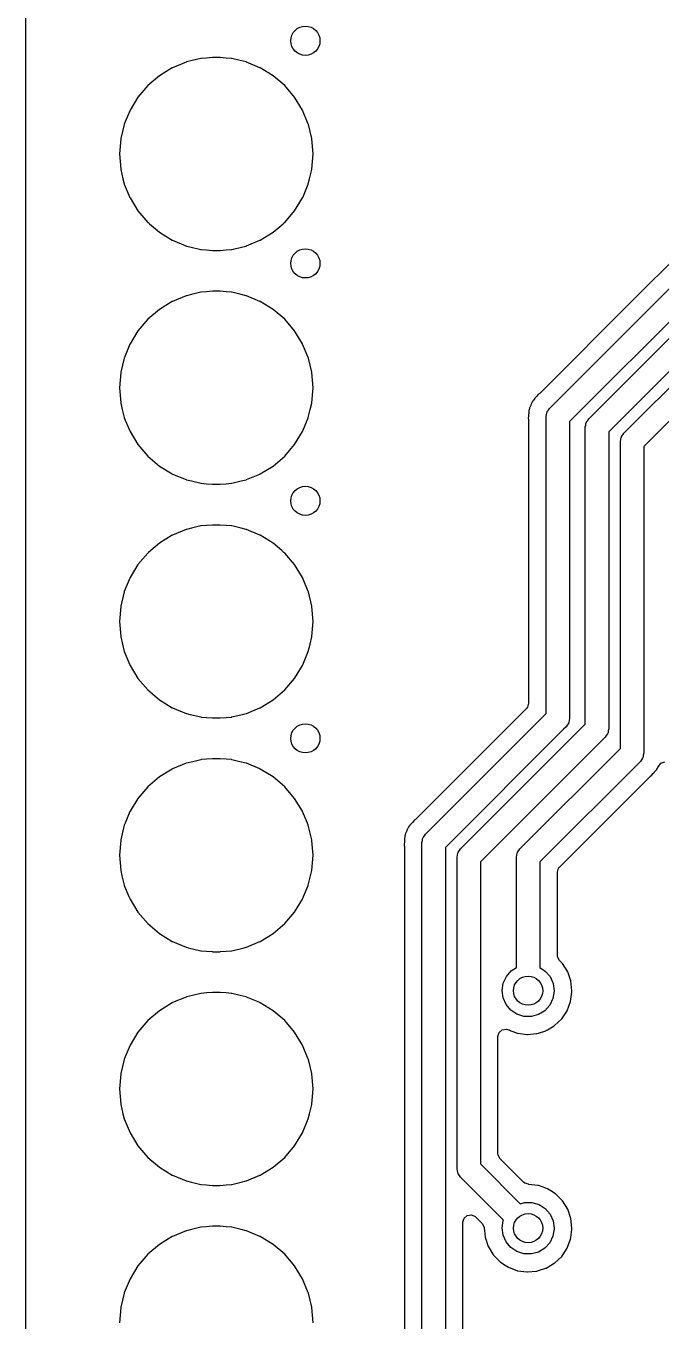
# Model space of a CAD drawing. Extents: x 0.02 to 3.18, y 0.02 to 2.78.
# Drawn here: x 0.022 to 0.45, y 1.007 to 1.88 of the extents above; entities that cross this region are included whole.
import ezdxf

# ---------------------------------------------------------------- set-up
doc = ezdxf.new("R2010")
doc.units = 0
doc.header["$MEASUREMENT"] = 0
doc.layers.add('BLACK', color=7, linetype='CONTINUOUS')

msp = doc.modelspace()

# ---------------------------------------------------------------- linework, layer by layer
at = {"layer": 'BLACK', "linetype": 'CONTINUOUS'}
for p, q in [((0.02181, 0.02677), (0.02181, 2.77323)), ((0.14735, 1.85867), (0.14335, 1.85836)), ((0.14745, 1.85868), (0.14735, 1.85867)), ((0.14735, 1.85867), (0.14735, 1.85867)), ((0.15255, 1.85868), (0.14745, 1.85868)), ((0.15265, 1.85867), (0.15255, 1.85868)), ((0.15665, 1.85836), (0.15265, 1.85867)), ((0.15265, 1.85867), (0.15265, 1.85867)), ((0.12041, 1.85178), (0.11169, 1.84643)), ((0.12059, 1.85185), (0.12041, 1.85178)), ((0.12968, 1.85562), (0.12059, 1.85185)), ((0.12059, 1.85185), (0.12059, 1.85185)), ((0.12986, 1.85569), (0.12968, 1.85562)), ((0.12968, 1.85562), (0.12968, 1.85562)), ((0.13381, 1.85664), (0.12986, 1.85569)), ((0.13961, 1.85803), (0.13381, 1.85664)), ((0.1398, 1.85808), (0.13961, 1.85803)), ((0.13961, 1.85803), (0.13961, 1.85803)), ((0.14335, 1.85836), (0.1398, 1.85808)), ((0.1602, 1.85808), (0.15665, 1.85836)), ((0.16039, 1.85803), (0.1602, 1.85808)), ((0.16619, 1.85664), (0.16039, 1.85803)), ((0.16039, 1.85803), (0.16039, 1.85803)), ((0.17014, 1.85569), (0.16619, 1.85664)), ((0.17032, 1.85562), (0.17014, 1.85569)), ((0.17941, 1.85185), (0.17032, 1.85562)), ((0.17032, 1.85562), (0.17032, 1.85562)), ((0.17959, 1.85178), (0.17941, 1.85185)), ((0.17941, 1.85185), (0.17941, 1.85185)), ((0.18831, 1.84643), (0.17959, 1.85178)), ((0.11169, 1.84643), (0.10391, 1.83979)), ((0.19609, 1.83979), (0.18831, 1.84643)), ((0.10391, 1.83979), (0.09727, 1.83201)), ((0.20273, 1.83201), (0.19609, 1.83979)), ((0.09727, 1.83201), (0.09192, 1.82329)), ((0.20808, 1.82329), (0.20273, 1.83201)), ((0.09192, 1.82329), (0.08801, 1.81384)), ((0.21199, 1.81384), (0.20808, 1.82329)), ((0.08796, 1.81365), (0.08567, 1.80409)), ((0.08801, 1.81384), (0.08796, 1.81365)), ((0.21204, 1.81365), (0.21199, 1.81384)), ((0.21433, 1.80409), (0.21204, 1.81365)), ((0.08562, 1.8039), (0.08482, 1.7937)), ((0.08567, 1.80409), (0.08562, 1.8039)), ((0.08567, 1.80409), (0.08567, 1.80409)), ((0.21438, 1.8039), (0.21433, 1.80409)), ((0.21433, 1.80409), (0.21433, 1.80409)), ((0.21518, 1.7937), (0.21438, 1.8039)), ((0.08482, 1.7937), (0.08562, 1.7835)), ((0.21438, 1.7835), (0.21518, 1.7937)), ((0.08562, 1.7835), (0.08567, 1.78331)), ((0.08567, 1.78331), (0.08567, 1.78331)), ((0.08567, 1.78331), (0.08717, 1.77704)), ((0.21283, 1.77704), (0.21433, 1.78331)), ((0.21433, 1.78331), (0.21438, 1.7835)), ((0.21433, 1.78331), (0.21433, 1.78331)), ((0.08717, 1.77704), (0.08801, 1.77356)), ((0.08801, 1.77356), (0.08808, 1.77338)), ((0.08808, 1.77338), (0.08808, 1.77338)), ((0.08808, 1.77338), (0.09181, 1.76438)), ((0.20819, 1.76438), (0.21192, 1.77338)), ((0.21192, 1.77338), (0.21199, 1.77356)), ((0.21192, 1.77338), (0.21192, 1.77338)), ((0.21199, 1.77356), (0.21283, 1.77704)), ((0.09181, 1.76438), (0.09192, 1.76411)), ((0.09192, 1.76411), (0.09727, 1.75539)), ((0.20273, 1.75539), (0.20808, 1.76411)), ((0.20808, 1.76411), (0.20819, 1.76438)), ((0.09727, 1.75539), (0.10391, 1.74761)), ((0.19609, 1.74761), (0.20273, 1.75539)), ((0.10391, 1.74761), (0.10406, 1.74748)), ((0.10406, 1.74748), (0.10495, 1.74672)), ((0.10495, 1.74672), (0.11169, 1.74097)), ((0.18831, 1.74097), (0.19505, 1.74672)), ((0.19505, 1.74672), (0.19594, 1.74748)), ((0.19594, 1.74748), (0.19609, 1.74761)), ((0.11169, 1.74097), (0.12041, 1.73562)), ((0.17959, 1.73562), (0.18831, 1.74097)), ((0.12041, 1.73562), (0.12059, 1.73555)), ((0.12059, 1.73555), (0.12059, 1.73555)), ((0.12059, 1.73555), (0.12958, 1.73183)), ((0.12958, 1.73183), (0.12986, 1.73171)), ((0.12986, 1.73171), (0.13216, 1.73116)), ((0.13216, 1.73116), (0.13961, 1.72937)), ((0.13961, 1.72937), (0.13961, 1.72937)), ((0.13961, 1.72937), (0.1398, 1.72932)), ((0.1398, 1.72932), (0.14335, 1.72904)), ((0.14335, 1.72904), (0.14735, 1.72873)), ((0.14735, 1.72873), (0.14735, 1.72873)), ((0.14735, 1.72873), (0.14745, 1.72872)), ((0.14745, 1.72872), (0.15255, 1.72872)), ((0.15255, 1.72872), (0.15265, 1.72873)), ((0.15265, 1.72873), (0.15665, 1.72904)), ((0.15265, 1.72873), (0.15265, 1.72873)), ((0.15665, 1.72904), (0.1602, 1.72932)), ((0.1602, 1.72932), (0.16039, 1.72937)), ((0.16039, 1.72937), (0.16784, 1.73116)), ((0.16039, 1.72937), (0.16039, 1.72937)), ((0.16784, 1.73116), (0.17014, 1.73171)), ((0.17014, 1.73171), (0.17042, 1.73183)), ((0.17042, 1.73183), (0.17941, 1.73555)), ((0.17941, 1.73555), (0.17959, 1.73562)), ((0.17941, 1.73555), (0.17941, 1.73555)), ((0.49557, 1.72119), (0.38787, 1.6135)), ((0.46097, 1.7256), (0.43169, 1.69631)), ((0.44106, 1.68896), (0.47876, 1.72665)), ((0.12041, 1.6943), (0.11169, 1.68895)), ((0.12059, 1.69437), (0.12041, 1.6943)), ((0.12968, 1.69814), (0.12059, 1.69437)), ((0.12059, 1.69437), (0.12059, 1.69437)), ((0.12986, 1.69821), (0.12968, 1.69814)), ((0.12968, 1.69814), (0.12968, 1.69814)), ((0.13334, 1.69905), (0.12986, 1.69821)), ((0.13961, 1.70055), (0.13334, 1.69905)), ((0.1398, 1.7006), (0.13961, 1.70055)), ((0.13961, 1.70055), (0.13961, 1.70055)), ((0.14335, 1.70088), (0.1398, 1.7006)), ((0.14735, 1.70119), (0.14335, 1.70088)), ((0.14745, 1.7012), (0.14735, 1.70119)), ((0.14735, 1.70119), (0.14735, 1.70119)), ((0.15255, 1.7012), (0.14745, 1.7012)), ((0.15265, 1.70119), (0.15255, 1.7012)), ((0.15665, 1.70088), (0.15265, 1.70119)), ((0.15265, 1.70119), (0.15265, 1.70119)), ((0.1602, 1.7006), (0.15665, 1.70088)), ((0.16039, 1.70055), (0.1602, 1.7006)), ((0.16666, 1.69905), (0.16039, 1.70055)), ((0.16039, 1.70055), (0.16039, 1.70055)), ((0.17014, 1.69821), (0.16666, 1.69905)), ((0.17032, 1.69814), (0.17014, 1.69821)), ((0.17941, 1.69437), (0.17032, 1.69814)), ((0.17032, 1.69814), (0.17032, 1.69814)), ((0.17959, 1.6943), (0.17941, 1.69437)), ((0.17941, 1.69437), (0.17941, 1.69437)), ((0.18831, 1.68895), (0.17959, 1.6943)), ((0.43169, 1.69631), (0.36802, 1.63265)), ((0.43169, 1.69631), (0.43169, 1.69631)), ((0.11169, 1.68895), (0.10391, 1.68231)), ((0.19609, 1.68231), (0.18831, 1.68895)), ((0.37443, 1.62233), (0.44106, 1.68896)), ((0.40083, 1.61534), (0.47106, 1.68558)), ((0.44106, 1.68896), (0.44106, 1.68896)), ((0.10391, 1.68231), (0.09727, 1.67453)), ((0.20273, 1.67453), (0.19609, 1.68231)), ((0.09727, 1.67453), (0.09192, 1.66581)), ((0.20808, 1.66581), (0.20273, 1.67453)), ((0.48121, 1.67345), (0.41427, 1.60652)), ((0.09185, 1.66563), (0.08809, 1.65655)), ((0.09192, 1.66581), (0.09185, 1.66563)), ((0.09185, 1.66563), (0.09185, 1.66563)), ((0.20815, 1.66563), (0.20808, 1.66581)), ((0.21191, 1.65655), (0.20815, 1.66563)), ((0.20815, 1.66563), (0.20815, 1.66563)), ((0.08796, 1.65617), (0.08567, 1.64661)), ((0.08801, 1.65636), (0.08796, 1.65617)), ((0.08809, 1.65655), (0.08801, 1.65636)), ((0.21199, 1.65636), (0.21191, 1.65655)), ((0.21204, 1.65617), (0.21199, 1.65636)), ((0.21433, 1.64661), (0.21204, 1.65617)), ((0.42443, 1.60557), (0.47444, 1.65558)), ((0.08562, 1.64642), (0.08482, 1.63622)), ((0.08567, 1.64661), (0.08562, 1.64642)), ((0.08567, 1.64661), (0.08567, 1.64661)), ((0.21438, 1.64642), (0.21433, 1.64661)), ((0.21433, 1.64661), (0.21433, 1.64661)), ((0.21518, 1.63622), (0.21438, 1.64642)), ((0.48326, 1.64213), (0.43787, 1.59674)), ((0.08482, 1.63622), (0.08562, 1.62602)), ((0.21438, 1.62602), (0.21518, 1.63622)), ((0.3671, 1.63192), (0.36686, 1.63166)), ((0.3674, 1.63211), (0.3671, 1.63192)), ((0.36767, 1.63234), (0.3674, 1.63211)), ((0.36802, 1.63265), (0.36765, 1.63235)), ((0.36765, 1.63235), (0.36767, 1.63234)), ((0.08562, 1.62602), (0.08567, 1.62583)), ((0.08567, 1.62583), (0.08567, 1.62583)), ((0.08567, 1.62583), (0.0867, 1.62151)), ((0.2133, 1.62151), (0.21433, 1.62583)), ((0.21433, 1.62583), (0.21438, 1.62602)), ((0.21433, 1.62583), (0.21433, 1.62583)), ((0.36174, 1.62424), (0.36111, 1.6229)), ((0.3619, 1.6246), (0.36174, 1.62424)), ((0.36241, 1.62599), (0.3619, 1.6246)), ((0.36254, 1.62632), (0.36241, 1.62599)), ((0.36241, 1.62599), (0.36241, 1.62599)), ((0.36275, 1.6266), (0.36254, 1.62632)), ((0.36282, 1.62673), (0.36275, 1.6266)), ((0.36313, 1.62725), (0.36282, 1.62673)), ((0.36321, 1.62737), (0.36313, 1.62725)), ((0.36336, 1.62769), (0.36321, 1.62737)), ((0.3636, 1.62795), (0.36336, 1.62769)), ((0.36457, 1.62906), (0.3636, 1.62795)), ((0.36483, 1.62937), (0.36457, 1.62906)), ((0.36496, 1.62955), (0.36483, 1.62937)), ((0.36507, 1.62969), (0.36496, 1.62955)), ((0.36496, 1.62955), (0.36496, 1.62955)), ((0.36551, 1.63013), (0.36507, 1.62969)), ((0.36572, 1.63036), (0.36551, 1.63013)), ((0.36686, 1.63166), (0.36572, 1.63036)), ((0.36686, 1.63166), (0.36686, 1.63166)), ((0.0867, 1.62151), (0.08801, 1.61608)), ((0.08801, 1.61608), (0.08808, 1.6159)), ((0.08808, 1.6159), (0.08808, 1.6159)), ((0.08808, 1.6159), (0.09173, 1.60709)), ((0.20827, 1.60709), (0.21192, 1.6159)), ((0.21192, 1.6159), (0.21199, 1.61608)), ((0.21192, 1.6159), (0.21192, 1.6159)), ((0.21199, 1.61608), (0.2133, 1.62151)), ((0.36028, 1.61733), (0.36014, 1.61541)), ((0.36014, 1.61541), (0.36021, 1.61506)), ((0.36021, 1.61506), (0.36024, 1.61471)), ((0.36024, 1.61471), (0.36024, 1.61471)), ((0.36024, 1.61471), (0.36029, 1.61415)), ((0.36029, 1.6177), (0.36028, 1.61733)), ((0.36038, 1.61881), (0.36029, 1.61829)), ((0.36029, 1.61829), (0.36029, 1.6177)), ((0.36042, 1.61921), (0.36038, 1.61881)), ((0.36056, 1.62103), (0.36042, 1.61921)), ((0.36068, 1.62137), (0.36056, 1.62103)), ((0.36071, 1.62151), (0.36068, 1.62137)), ((0.36086, 1.62209), (0.36071, 1.62151)), ((0.36091, 1.62223), (0.36086, 1.62209)), ((0.36096, 1.62258), (0.36091, 1.62223)), ((0.36111, 1.6229), (0.36096, 1.62258)), ((0.36111, 1.6229), (0.36111, 1.6229)), ((0.37213, 1.61677), (0.37242, 1.61806)), ((0.37213, 1.41664), (0.37213, 1.61677)), ((0.37242, 1.61806), (0.37257, 1.61936)), ((0.37257, 1.61936), (0.37281, 1.61975)), ((0.37281, 1.61975), (0.37291, 1.62019)), ((0.37291, 1.62019), (0.37373, 1.62121)), ((0.37373, 1.62121), (0.37443, 1.62233)), ((0.40013, 1.61423), (0.40083, 1.61534)), ((0.09173, 1.60709), (0.09192, 1.60663)), ((0.09192, 1.60663), (0.09727, 1.59791)), ((0.20273, 1.59791), (0.20808, 1.60663)), ((0.20808, 1.60663), (0.20827, 1.60709)), ((0.36029, 1.61415), (0.36029, 1.4236)), ((0.38787, 1.6135), (0.38787, 1.41337)), ((0.39852, 1.60979), (0.39882, 1.61107)), ((0.39852, 1.40966), (0.39852, 1.60979)), ((0.39882, 1.61107), (0.39897, 1.61238)), ((0.39897, 1.61238), (0.39921, 1.61276)), ((0.39921, 1.61276), (0.39931, 1.6132)), ((0.39931, 1.6132), (0.40013, 1.61423)), ((0.41427, 1.60652), (0.41427, 1.40638)), ((0.09727, 1.59791), (0.10391, 1.59013)), ((0.19609, 1.59013), (0.20273, 1.59791)), ((0.42213, 1.60001), (0.42242, 1.6013)), ((0.42213, 1.39326), (0.42213, 1.60001)), ((0.42242, 1.6013), (0.42257, 1.6026)), ((0.42257, 1.6026), (0.42281, 1.60299)), ((0.42281, 1.60299), (0.42291, 1.60343)), ((0.42291, 1.60343), (0.42373, 1.60445)), ((0.42373, 1.60445), (0.42443, 1.60557)), ((0.10391, 1.59013), (0.11169, 1.58349)), ((0.18831, 1.58349), (0.19609, 1.59013)), ((0.43787, 1.59674), (0.43787, 1.38999)), ((0.11169, 1.58349), (0.12041, 1.57814)), ((0.17959, 1.57814), (0.18831, 1.58349)), ((0.12041, 1.57814), (0.12059, 1.57807)), ((0.12059, 1.57807), (0.12059, 1.57807)), ((0.12059, 1.57807), (0.12968, 1.5743)), ((0.12968, 1.5743), (0.12986, 1.57423)), ((0.12986, 1.57423), (0.13334, 1.57339)), ((0.13334, 1.57339), (0.13961, 1.57189)), ((0.13961, 1.57189), (0.13961, 1.57189)), ((0.13961, 1.57189), (0.1398, 1.57184)), ((0.1398, 1.57184), (0.14335, 1.57156)), ((0.14335, 1.57156), (0.14735, 1.57125)), ((0.14735, 1.57125), (0.14735, 1.57125)), ((0.14735, 1.57125), (0.14745, 1.57124)), ((0.14745, 1.57124), (0.15255, 1.57124)), ((0.15255, 1.57124), (0.15265, 1.57125)), ((0.15265, 1.57125), (0.15665, 1.57156)), ((0.15265, 1.57125), (0.15265, 1.57125)), ((0.15665, 1.57156), (0.1602, 1.57184)), ((0.1602, 1.57184), (0.16039, 1.57189)), ((0.16039, 1.57189), (0.16666, 1.57339)), ((0.16039, 1.57189), (0.16039, 1.57189)), ((0.16666, 1.57339), (0.17014, 1.57423)), ((0.17014, 1.57423), (0.17032, 1.5743)), ((0.17032, 1.5743), (0.17941, 1.57807)), ((0.17941, 1.57807), (0.17959, 1.57814)), ((0.17941, 1.57807), (0.17941, 1.57807)), ((0.12041, 1.53682), (0.11169, 1.53147)), ((0.12059, 1.53689), (0.12041, 1.53682)), ((0.12968, 1.54066), (0.12059, 1.53689)), ((0.12059, 1.53689), (0.12059, 1.53689)), ((0.12986, 1.54073), (0.12968, 1.54066)), ((0.12968, 1.54066), (0.12968, 1.54066)), ((0.13334, 1.54157), (0.12986, 1.54073)), ((0.13961, 1.54307), (0.13334, 1.54157)), ((0.1398, 1.54312), (0.13961, 1.54307)), ((0.13961, 1.54307), (0.13961, 1.54307)), ((0.14335, 1.5434), (0.1398, 1.54312)), ((0.14735, 1.54371), (0.14335, 1.5434)), ((0.14745, 1.54372), (0.14735, 1.54371)), ((0.14735, 1.54371), (0.14735, 1.54371)), ((0.15255, 1.54372), (0.14745, 1.54372)), ((0.15265, 1.54371), (0.15255, 1.54372)), ((0.15665, 1.5434), (0.15265, 1.54371)), ((0.15265, 1.54371), (0.15265, 1.54371)), ((0.1602, 1.54312), (0.15665, 1.5434)), ((0.16039, 1.54307), (0.1602, 1.54312)), ((0.16666, 1.54157), (0.16039, 1.54307)), ((0.16039, 1.54307), (0.16039, 1.54307)), ((0.17014, 1.54073), (0.16666, 1.54157)), ((0.17032, 1.54066), (0.17014, 1.54073)), ((0.17941, 1.53689), (0.17032, 1.54066)), ((0.17032, 1.54066), (0.17032, 1.54066)), ((0.17959, 1.53682), (0.17941, 1.53689)), ((0.17941, 1.53689), (0.17941, 1.53689)), ((0.18831, 1.53147), (0.17959, 1.53682)), ((0.11169, 1.53147), (0.10587, 1.52651)), ((0.19413, 1.52651), (0.18831, 1.53147)), ((0.10391, 1.52483), (0.09727, 1.51705)), ((0.10443, 1.52528), (0.10391, 1.52483)), ((0.10587, 1.52651), (0.10443, 1.52528)), ((0.19557, 1.52528), (0.19413, 1.52651)), ((0.19609, 1.52483), (0.19557, 1.52528)), ((0.20273, 1.51705), (0.19609, 1.52483)), ((0.09727, 1.51705), (0.09192, 1.50833)), ((0.20808, 1.50833), (0.20273, 1.51705)), ((0.09192, 1.50833), (0.08801, 1.49888)), ((0.21199, 1.49888), (0.20808, 1.50833)), ((0.08796, 1.49869), (0.08567, 1.48913)), ((0.08801, 1.49888), (0.08796, 1.49869)), ((0.21204, 1.49869), (0.21199, 1.49888)), ((0.21433, 1.48913), (0.21204, 1.49869)), ((0.08562, 1.48894), (0.08482, 1.47874)), ((0.08567, 1.48913), (0.08562, 1.48894)), ((0.08567, 1.48913), (0.08567, 1.48913)), ((0.21438, 1.48894), (0.21433, 1.48913)), ((0.21433, 1.48913), (0.21433, 1.48913)), ((0.21518, 1.47874), (0.21438, 1.48894)), ((0.08482, 1.47874), (0.08562, 1.46854)), ((0.21438, 1.46854), (0.21518, 1.47874)), ((0.08562, 1.46854), (0.08567, 1.46835)), ((0.08567, 1.46835), (0.08567, 1.46835)), ((0.08567, 1.46835), (0.08686, 1.46337)), ((0.21314, 1.46337), (0.21433, 1.46835)), ((0.21433, 1.46835), (0.21438, 1.46854)), ((0.21433, 1.46835), (0.21433, 1.46835)), ((0.08686, 1.46337), (0.08801, 1.4586)), ((0.08801, 1.4586), (0.08808, 1.45842)), ((0.08808, 1.45842), (0.08808, 1.45842)), ((0.08808, 1.45842), (0.0918, 1.44944)), ((0.2082, 1.44944), (0.21192, 1.45842)), ((0.21192, 1.45842), (0.21199, 1.4586)), ((0.21192, 1.45842), (0.21192, 1.45842)), ((0.21199, 1.4586), (0.21314, 1.46337)), ((0.0918, 1.44944), (0.09192, 1.44915)), ((0.09192, 1.44915), (0.09727, 1.44043)), ((0.20273, 1.44043), (0.20808, 1.44915)), ((0.20808, 1.44915), (0.2082, 1.44944)), ((0.09727, 1.44043), (0.10391, 1.43265)), ((0.19609, 1.43265), (0.20273, 1.44043)), ((0.10391, 1.43265), (0.11169, 1.42601)), ((0.18831, 1.42601), (0.19609, 1.43265)), ((0.11169, 1.42601), (0.12041, 1.42066)), ((0.17959, 1.42066), (0.18831, 1.42601)), ((0.36029, 1.4236), (0.35951, 1.42091)), ((0.12041, 1.42066), (0.12059, 1.42059)), ((0.12059, 1.42059), (0.12059, 1.42059)), ((0.12059, 1.42059), (0.12968, 1.41682)), ((0.12968, 1.41682), (0.12986, 1.41675)), ((0.12986, 1.41675), (0.1325, 1.41612)), ((0.1325, 1.41612), (0.13961, 1.41441)), ((0.13961, 1.41441), (0.13961, 1.41441)), ((0.13961, 1.41441), (0.1398, 1.41436)), ((0.1398, 1.41436), (0.14335, 1.41408)), ((0.14335, 1.41408), (0.14735, 1.41377)), ((0.14735, 1.41377), (0.14735, 1.41377)), ((0.14735, 1.41377), (0.14745, 1.41376)), ((0.14745, 1.41376), (0.15255, 1.41376)), ((0.15255, 1.41376), (0.15265, 1.41377)), ((0.15265, 1.41377), (0.15665, 1.41408)), ((0.15265, 1.41377), (0.15265, 1.41377)), ((0.15665, 1.41408), (0.1602, 1.41436)), ((0.1602, 1.41436), (0.16039, 1.41441)), ((0.16039, 1.41441), (0.1675, 1.41612)), ((0.16039, 1.41441), (0.16039, 1.41441)), ((0.1675, 1.41612), (0.17014, 1.41675)), ((0.17014, 1.41675), (0.17032, 1.41682)), ((0.17032, 1.41682), (0.17941, 1.42059)), ((0.17941, 1.42059), (0.17959, 1.42066)), ((0.17941, 1.42059), (0.17941, 1.42059)), ((0.35884, 1.42009), (0.28442, 1.34566)), ((0.29083, 1.33534), (0.37213, 1.41664)), ((0.35951, 1.42091), (0.35884, 1.42009)), ((0.38388, 1.40612), (0.30427, 1.32652)), ((0.31443, 1.32557), (0.39852, 1.40966)), ((0.38557, 1.40781), (0.38388, 1.40612)), ((0.38627, 1.40893), (0.38557, 1.40781)), ((0.38709, 1.40995), (0.38627, 1.40893)), ((0.38719, 1.41039), (0.38709, 1.40995)), ((0.38743, 1.41078), (0.38719, 1.41039)), ((0.38758, 1.41208), (0.38743, 1.41078)), ((0.38787, 1.41337), (0.38758, 1.41208)), ((0.41398, 1.4051), (0.41383, 1.40379)), ((0.41427, 1.40638), (0.41398, 1.4051)), ((0.41197, 1.40083), (0.32787, 1.31674)), ((0.41266, 1.40194), (0.41197, 1.40083)), ((0.41349, 1.40297), (0.41266, 1.40194)), ((0.41359, 1.40341), (0.41349, 1.40297)), ((0.41383, 1.40379), (0.41359, 1.40341)), ((0.35443, 1.32557), (0.42213, 1.39326)), ((0.43758, 1.3887), (0.43743, 1.3874)), ((0.43787, 1.38999), (0.43758, 1.3887)), ((0.12041, 1.37934), (0.11169, 1.37399)), ((0.12059, 1.37941), (0.12041, 1.37934)), ((0.12968, 1.38318), (0.12059, 1.37941)), ((0.12059, 1.37941), (0.12059, 1.37941)), ((0.12986, 1.38325), (0.12968, 1.38318)), ((0.12968, 1.38318), (0.12968, 1.38318)), ((0.13413, 1.38428), (0.12986, 1.38325)), ((0.13961, 1.38559), (0.13413, 1.38428)), ((0.1398, 1.38564), (0.13961, 1.38559)), ((0.13961, 1.38559), (0.13961, 1.38559)), ((0.14335, 1.38592), (0.1398, 1.38564)), ((0.14735, 1.38623), (0.14335, 1.38592)), ((0.14745, 1.38624), (0.14735, 1.38623)), ((0.14735, 1.38623), (0.14735, 1.38623)), ((0.15255, 1.38624), (0.14745, 1.38624)), ((0.15265, 1.38623), (0.15255, 1.38624)), ((0.15665, 1.38592), (0.15265, 1.38623)), ((0.15265, 1.38623), (0.15265, 1.38623)), ((0.1602, 1.38564), (0.15665, 1.38592)), ((0.16039, 1.38559), (0.1602, 1.38564)), ((0.16587, 1.38428), (0.16039, 1.38559)), ((0.16039, 1.38559), (0.16039, 1.38559)), ((0.17014, 1.38325), (0.16587, 1.38428)), ((0.17032, 1.38318), (0.17014, 1.38325)), ((0.17941, 1.37941), (0.17032, 1.38318)), ((0.17032, 1.38318), (0.17032, 1.38318)), ((0.17959, 1.37934), (0.17941, 1.37941)), ((0.17941, 1.37941), (0.17941, 1.37941)), ((0.18831, 1.37399), (0.17959, 1.37934)), ((0.43557, 1.38443), (0.36787, 1.31674)), ((0.43627, 1.38555), (0.43557, 1.38443)), ((0.43709, 1.38657), (0.43627, 1.38555)), ((0.43719, 1.38701), (0.43709, 1.38657)), ((0.43743, 1.3874), (0.43719, 1.38701)), ((0.44543, 1.3777), (0.4464, 1.37881)), ((0.4464, 1.37881), (0.44664, 1.37907)), ((0.4464, 1.37881), (0.4464, 1.37881)), ((0.44664, 1.37907), (0.44679, 1.37939)), ((0.44679, 1.37939), (0.44687, 1.37951)), ((0.44687, 1.37951), (0.44718, 1.38003)), ((0.44718, 1.38003), (0.44725, 1.38016)), ((0.44725, 1.38016), (0.44746, 1.38044)), ((0.44746, 1.38044), (0.4477, 1.38107)), ((0.4477, 1.38107), (0.44938, 1.3833)), ((0.44938, 1.3833), (0.452, 1.38428)), ((0.11169, 1.37399), (0.10391, 1.36735)), ((0.19609, 1.36735), (0.18831, 1.37399)), ((0.38116, 1.31329), (0.44198, 1.37411)), ((0.44198, 1.37411), (0.44235, 1.37441)), ((0.44233, 1.37442), (0.4426, 1.37465)), ((0.44235, 1.37441), (0.44233, 1.37442)), ((0.4426, 1.37465), (0.4429, 1.37484)), ((0.4429, 1.37484), (0.44428, 1.3764)), ((0.44428, 1.3764), (0.44449, 1.37663)), ((0.44449, 1.37663), (0.44493, 1.37707)), ((0.44493, 1.37707), (0.44504, 1.37721)), ((0.44504, 1.37721), (0.44517, 1.37739)), ((0.44517, 1.37739), (0.44543, 1.3777)), ((0.10391, 1.36735), (0.09727, 1.35957)), ((0.20273, 1.35957), (0.19609, 1.36735)), ((0.09727, 1.35957), (0.09192, 1.35085)), ((0.20808, 1.35085), (0.20273, 1.35957)), ((0.09185, 1.35067), (0.0886, 1.34282)), ((0.09192, 1.35085), (0.09185, 1.35067)), ((0.09185, 1.35067), (0.09185, 1.35067)), ((0.20815, 1.35067), (0.20808, 1.35085)), ((0.2114, 1.34282), (0.20815, 1.35067)), ((0.20815, 1.35067), (0.20815, 1.35067)), ((0.28326, 1.34467), (0.28212, 1.34338)), ((0.28349, 1.34494), (0.28326, 1.34467)), ((0.28326, 1.34467), (0.28326, 1.34467)), ((0.28379, 1.34513), (0.28349, 1.34494)), ((0.28406, 1.34535), (0.28379, 1.34513)), ((0.28442, 1.34566), (0.28405, 1.34537)), ((0.28405, 1.34537), (0.28406, 1.34535)), ((0.08761, 1.33975), (0.08567, 1.33165)), ((0.08801, 1.3414), (0.08761, 1.33975)), ((0.0886, 1.34282), (0.08801, 1.3414)), ((0.21199, 1.3414), (0.2114, 1.34282)), ((0.21239, 1.33975), (0.21199, 1.3414)), ((0.21433, 1.33165), (0.21239, 1.33975)), ((0.27726, 1.33511), (0.27711, 1.33453)), ((0.27731, 1.33525), (0.27726, 1.33511)), ((0.27736, 1.3356), (0.27731, 1.33525)), ((0.27751, 1.33592), (0.27736, 1.3356)), ((0.27814, 1.33725), (0.27751, 1.33592)), ((0.27751, 1.33592), (0.27751, 1.33592)), ((0.27829, 1.33762), (0.27814, 1.33725)), ((0.27881, 1.33901), (0.27829, 1.33762)), ((0.27893, 1.33934), (0.27881, 1.33901)), ((0.27881, 1.33901), (0.27881, 1.33901)), ((0.27915, 1.33962), (0.27893, 1.33934)), ((0.27922, 1.33975), (0.27915, 1.33962)), ((0.27953, 1.34026), (0.27922, 1.33975)), ((0.27961, 1.34039), (0.27953, 1.34026)), ((0.27976, 1.34071), (0.27961, 1.34039)), ((0.28037, 1.3414), (0.27976, 1.34071)), ((0.28097, 1.34208), (0.28037, 1.3414)), ((0.28122, 1.34239), (0.28097, 1.34208)), ((0.28136, 1.34257), (0.28122, 1.34239)), ((0.28146, 1.34271), (0.28136, 1.34257)), ((0.28136, 1.34257), (0.28136, 1.34257)), ((0.28191, 1.34315), (0.28146, 1.34271)), ((0.28212, 1.34338), (0.28191, 1.34315)), ((0.29013, 1.33423), (0.29083, 1.33534)), ((0.08562, 1.33146), (0.08482, 1.32126)), ((0.08567, 1.33165), (0.08562, 1.33146)), ((0.08567, 1.33165), (0.08567, 1.33165)), ((0.21438, 1.33146), (0.21433, 1.33165)), ((0.21433, 1.33165), (0.21433, 1.33165)), ((0.21462, 1.32842), (0.21438, 1.33146)), ((0.21518, 1.32126), (0.21462, 1.32842)), ((0.27668, 1.33035), (0.27654, 1.32842)), ((0.27654, 1.32842), (0.27661, 1.32808)), ((0.27661, 1.32808), (0.27663, 1.32772)), ((0.27663, 1.32772), (0.27663, 1.32772)), ((0.27663, 1.32772), (0.27669, 1.32717)), ((0.27669, 1.33071), (0.27668, 1.33035)), ((0.27677, 1.33183), (0.27669, 1.33131)), ((0.27669, 1.33131), (0.27669, 1.33071)), ((0.27669, 1.32717), (0.27669, 0.98637)), ((0.27682, 1.33222), (0.27677, 1.33183)), ((0.27695, 1.33405), (0.27682, 1.33222)), ((0.27708, 1.33438), (0.27695, 1.33405)), ((0.27711, 1.33453), (0.27708, 1.33438)), ((0.28852, 1.32979), (0.28882, 1.33107)), ((0.28852, 0.9836), (0.28852, 1.32979)), ((0.28882, 1.33107), (0.28897, 1.33238)), ((0.28897, 1.33238), (0.28921, 1.33276)), ((0.28921, 1.33276), (0.28931, 1.3332)), ((0.28931, 1.3332), (0.29013, 1.33423)), ((0.30427, 1.32652), (0.30427, 0.98686)), ((0.08482, 1.32126), (0.08562, 1.31106)), ((0.21438, 1.31106), (0.21518, 1.32126)), ((0.31213, 1.32001), (0.31242, 1.3213)), ((0.31213, 1.11), (0.31213, 1.32001)), ((0.31242, 1.3213), (0.31257, 1.3226)), ((0.31257, 1.3226), (0.31281, 1.32299)), ((0.31281, 1.32299), (0.31291, 1.32343)), ((0.31291, 1.32343), (0.31373, 1.32445)), ((0.31373, 1.32445), (0.31443, 1.32557)), ((0.35213, 1.32001), (0.35242, 1.3213)), ((0.35213, 1.24554), (0.35213, 1.32001)), ((0.35242, 1.3213), (0.35257, 1.3226)), ((0.35257, 1.3226), (0.35281, 1.32299)), ((0.35281, 1.32299), (0.35291, 1.32343)), ((0.35291, 1.32343), (0.35373, 1.32445)), ((0.35373, 1.32445), (0.35443, 1.32557)), ((0.08562, 1.31106), (0.08567, 1.31087)), ((0.08567, 1.31087), (0.08567, 1.31087)), ((0.08567, 1.31087), (0.0865, 1.30738)), ((0.21349, 1.30738), (0.21433, 1.31087)), ((0.21433, 1.31087), (0.21438, 1.31106)), ((0.21433, 1.31087), (0.21433, 1.31087)), ((0.32787, 1.31674), (0.32787, 1.11326)), ((0.36787, 1.31674), (0.36787, 1.24556)), ((0.37971, 1.30978), (0.38049, 1.31247)), ((0.37971, 1.25386), (0.37971, 1.30978)), ((0.38049, 1.31247), (0.38116, 1.31329)), ((0.0865, 1.30738), (0.08801, 1.30112)), ((0.08801, 1.30112), (0.08808, 1.30094)), ((0.08808, 1.30094), (0.08808, 1.30094)), ((0.08808, 1.30094), (0.09115, 1.29354)), ((0.20885, 1.29354), (0.21192, 1.30094)), ((0.21192, 1.30094), (0.21199, 1.30112)), ((0.21192, 1.30094), (0.21192, 1.30094)), ((0.21199, 1.30112), (0.21349, 1.30738)), ((0.09115, 1.29354), (0.09192, 1.29167)), ((0.09192, 1.29167), (0.09727, 1.28295)), ((0.20273, 1.28295), (0.20808, 1.29167)), ((0.20808, 1.29167), (0.20885, 1.29354)), ((0.09727, 1.28295), (0.10391, 1.27517)), ((0.19609, 1.27517), (0.20273, 1.28295)), ((0.10391, 1.27517), (0.11169, 1.26853)), ((0.18831, 1.26853), (0.19609, 1.27517)), ((0.11169, 1.26853), (0.12041, 1.26318)), ((0.17959, 1.26318), (0.18831, 1.26853)), ((0.12041, 1.26318), (0.12059, 1.26311)), ((0.12059, 1.26311), (0.12059, 1.26311)), ((0.12059, 1.26311), (0.12968, 1.25934)), ((0.12968, 1.25934), (0.12986, 1.25927)), ((0.12986, 1.25927), (0.13115, 1.25896)), ((0.13115, 1.25896), (0.13961, 1.25693)), ((0.13961, 1.25693), (0.13961, 1.25693)), ((0.13961, 1.25693), (0.1398, 1.25688)), ((0.1398, 1.25688), (0.14335, 1.2566)), ((0.14335, 1.2566), (0.14735, 1.25629)), ((0.15265, 1.25629), (0.15665, 1.2566)), ((0.15665, 1.2566), (0.1602, 1.25688)), ((0.1602, 1.25688), (0.16039, 1.25693)), ((0.16039, 1.25693), (0.16885, 1.25896)), ((0.16039, 1.25693), (0.16039, 1.25693)), ((0.16885, 1.25896), (0.17014, 1.25927)), ((0.17014, 1.25927), (0.17032, 1.25934)), ((0.17032, 1.25934), (0.17941, 1.26311)), ((0.17941, 1.26311), (0.17959, 1.26318)), ((0.17941, 1.26311), (0.17941, 1.26311)), ((0.14735, 1.25629), (0.14735, 1.25629)), ((0.14735, 1.25629), (0.14745, 1.25628)), ((0.14745, 1.25628), (0.15255, 1.25628)), ((0.15255, 1.25628), (0.15265, 1.25629)), ((0.15265, 1.25629), (0.15265, 1.25629)), ((0.37981, 1.25282), (0.37971, 1.25386)), ((0.38115, 1.25036), (0.37981, 1.25282)), ((0.38315, 1.24835), (0.38115, 1.25036)), ((0.38664, 1.24276), (0.38315, 1.24835)), ((0.34325, 1.23512), (0.34536, 1.23962)), ((0.34536, 1.23962), (0.34864, 1.24334)), ((0.34864, 1.24334), (0.35213, 1.24554)), ((0.36787, 1.24556), (0.37152, 1.2432)), ((0.37152, 1.2432), (0.37476, 1.23944)), ((0.37476, 1.23944), (0.37682, 1.23492)), ((0.3888, 1.23654), (0.38664, 1.24276)), ((0.34248, 1.23021), (0.34325, 1.23512)), ((0.37682, 1.23492), (0.37752, 1.23)), ((0.38954, 1.23), (0.3888, 1.23654)), ((0.12041, 1.22186), (0.11169, 1.21651)), ((0.12059, 1.22193), (0.12041, 1.22186)), ((0.12968, 1.2257), (0.12059, 1.22193)), ((0.12059, 1.22193), (0.12059, 1.22193)), ((0.12986, 1.22577), (0.12968, 1.2257)), ((0.12968, 1.2257), (0.12968, 1.2257)), ((0.13397, 1.22676), (0.12986, 1.22577)), ((0.13961, 1.22811), (0.13397, 1.22676)), ((0.1398, 1.22816), (0.13961, 1.22811)), ((0.13961, 1.22811), (0.13961, 1.22811)), ((0.14335, 1.22844), (0.1398, 1.22816)), ((0.14735, 1.22875), (0.14335, 1.22844)), ((0.14745, 1.22876), (0.14735, 1.22875)), ((0.14735, 1.22875), (0.14735, 1.22875)), ((0.15255, 1.22876), (0.14745, 1.22876)), ((0.15265, 1.22875), (0.15255, 1.22876)), ((0.15665, 1.22844), (0.15265, 1.22875)), ((0.15265, 1.22875), (0.15265, 1.22875)), ((0.1602, 1.22816), (0.15665, 1.22844)), ((0.16039, 1.22811), (0.1602, 1.22816)), ((0.16603, 1.22676), (0.16039, 1.22811)), ((0.16039, 1.22811), (0.16039, 1.22811)), ((0.17014, 1.22577), (0.16603, 1.22676)), ((0.17032, 1.2257), (0.17014, 1.22577)), ((0.17941, 1.22193), (0.17032, 1.2257)), ((0.17032, 1.2257), (0.17032, 1.2257)), ((0.17959, 1.22186), (0.17941, 1.22193)), ((0.17941, 1.22193), (0.17941, 1.22193)), ((0.18831, 1.21651), (0.17959, 1.22186)), ((0.34313, 1.22529), (0.34248, 1.23021)), ((0.34513, 1.22074), (0.34313, 1.22529)), ((0.37669, 1.22467), (0.37452, 1.2202)), ((0.37751, 1.22957), (0.37669, 1.22467)), ((0.37752, 1.23), (0.37751, 1.22957)), ((0.38627, 1.2165), (0.38861, 1.22265)), ((0.38861, 1.22265), (0.38905, 1.22582)), ((0.38905, 1.22582), (0.3895, 1.22902)), ((0.3895, 1.22902), (0.38953, 1.22918)), ((0.3895, 1.22902), (0.3895, 1.22902)), ((0.38953, 1.22918), (0.38954, 1.23)), ((0.11169, 1.21651), (0.10391, 1.20987)), ((0.19609, 1.20987), (0.18831, 1.21651)), ((0.34832, 1.21694), (0.34513, 1.22074)), ((0.35246, 1.21419), (0.34832, 1.21694)), ((0.3572, 1.21271), (0.35246, 1.21419)), ((0.36696, 1.21392), (0.36217, 1.21261)), ((0.37119, 1.21652), (0.36696, 1.21392)), ((0.37452, 1.2202), (0.37119, 1.21652)), ((0.38263, 1.21101), (0.38627, 1.2165)), ((0.10391, 1.20987), (0.09727, 1.20209)), ((0.20273, 1.20209), (0.19609, 1.20987)), ((0.36217, 1.21261), (0.3572, 1.21271)), ((0.37302, 1.20359), (0.37762, 1.20633)), ((0.37762, 1.20633), (0.37786, 1.20647)), ((0.37762, 1.20633), (0.37762, 1.20633)), ((0.37786, 1.20647), (0.38263, 1.21101)), ((0.09727, 1.20209), (0.09192, 1.19337)), ((0.20808, 1.19337), (0.20273, 1.20209)), ((0.3397, 1.19913), (0.34049, 1.20181)), ((0.3397, 1.12022), (0.3397, 1.19913)), ((0.34049, 1.20181), (0.3426, 1.20365)), ((0.3426, 1.20365), (0.34537, 1.20404)), ((0.34537, 1.20404), (0.34668, 1.20363)), ((0.34668, 1.20363), (0.34668, 1.20364)), ((0.34668, 1.20364), (0.34694, 1.20354)), ((0.34694, 1.20354), (0.34694, 1.20354)), ((0.34694, 1.20354), (0.34835, 1.20302)), ((0.34835, 1.20302), (0.35285, 1.20134)), ((0.35285, 1.20134), (0.35313, 1.2013)), ((0.35313, 1.2013), (0.35313, 1.2013)), ((0.35313, 1.2013), (0.35911, 1.20051)), ((0.35911, 1.20051), (0.35911, 1.20051)), ((0.35911, 1.20051), (0.35938, 1.20047)), ((0.35938, 1.20047), (0.35966, 1.2005)), ((0.35966, 1.2005), (0.36566, 1.20104)), ((0.35966, 1.2005), (0.35966, 1.2005)), ((0.36566, 1.20104), (0.36594, 1.20107)), ((0.36594, 1.20107), (0.36708, 1.20144)), ((0.36708, 1.20144), (0.37194, 1.20302)), ((0.37194, 1.20302), (0.3722, 1.2031)), ((0.37194, 1.20302), (0.37194, 1.20302)), ((0.3722, 1.2031), (0.37302, 1.20359)), ((0.09192, 1.19337), (0.08801, 1.18392)), ((0.21199, 1.18392), (0.20808, 1.19337)), ((0.08796, 1.18373), (0.08567, 1.17417)), ((0.08801, 1.18392), (0.08796, 1.18373)), ((0.21204, 1.18373), (0.21199, 1.18392)), ((0.21433, 1.17417), (0.21204, 1.18373)), ((0.08562, 1.17398), (0.08482, 1.16378)), ((0.08567, 1.17417), (0.08562, 1.17398)), ((0.08567, 1.17417), (0.08567, 1.17417)), ((0.21438, 1.17398), (0.21433, 1.17417)), ((0.21433, 1.17417), (0.21433, 1.17417)), ((0.21518, 1.16378), (0.21438, 1.17398)), ((0.08482, 1.16378), (0.08562, 1.15358)), ((0.21438, 1.15358), (0.21518, 1.16378)), ((0.08562, 1.15358), (0.08567, 1.15339)), ((0.08567, 1.15339), (0.08567, 1.15339)), ((0.08567, 1.15339), (0.08717, 1.14712)), ((0.21283, 1.14712), (0.21433, 1.15339)), ((0.21433, 1.15339), (0.21438, 1.15358)), ((0.21433, 1.15339), (0.21433, 1.15339)), ((0.08717, 1.14712), (0.08801, 1.14364)), ((0.08801, 1.14364), (0.09192, 1.13419)), ((0.20808, 1.13419), (0.21199, 1.14364)), ((0.21199, 1.14364), (0.21283, 1.14712)), ((0.09192, 1.13419), (0.09727, 1.12547)), ((0.20273, 1.12547), (0.20808, 1.13419)), ((0.09727, 1.12547), (0.10391, 1.11769)), ((0.10391, 1.11769), (0.11169, 1.11105)), ((0.18831, 1.11105), (0.19609, 1.11769)), ((0.19609, 1.11769), (0.20273, 1.12547)), ((0.33982, 1.11916), (0.3397, 1.12022)), ((0.34116, 1.11671), (0.33982, 1.11916)), ((0.11169, 1.11105), (0.12041, 1.1057)), ((0.17959, 1.1057), (0.18831, 1.11105)), ((0.31242, 1.10872), (0.31213, 1.11)), ((0.31256, 1.10741), (0.31242, 1.10872)), ((0.32787, 1.11326), (0.35463, 1.0865)), ((0.35691, 1.10096), (0.34116, 1.11671)), ((0.12041, 1.1057), (0.12059, 1.10563)), ((0.12059, 1.10563), (0.12059, 1.10563)), ((0.12059, 1.10563), (0.12968, 1.10186)), ((0.12968, 1.10186), (0.12986, 1.10179)), ((0.12986, 1.10179), (0.13332, 1.10096)), ((0.13332, 1.10096), (0.13961, 1.09945)), ((0.16039, 1.09945), (0.16667, 1.10096)), ((0.16667, 1.10096), (0.17014, 1.10179)), ((0.17014, 1.10179), (0.17032, 1.10186)), ((0.17032, 1.10186), (0.17941, 1.10563)), ((0.17941, 1.10563), (0.17959, 1.1057)), ((0.17941, 1.10563), (0.17941, 1.10563)), ((0.3128, 1.10703), (0.31256, 1.10741)), ((0.3129, 1.10659), (0.3128, 1.10703)), ((0.31372, 1.10556), (0.3129, 1.10659)), ((0.31442, 1.10444), (0.31372, 1.10556)), ((0.3434, 1.07546), (0.31442, 1.10444)), ((0.35771, 1.10031), (0.35691, 1.10096)), ((0.36021, 1.09956), (0.35771, 1.10031)), ((0.36021, 1.09954), (0.36021, 1.09956)), ((0.36048, 1.0995), (0.36021, 1.09954)), ((0.36647, 1.09879), (0.36048, 1.0995)), ((0.36048, 1.0995), (0.36048, 1.0995)), ((0.13961, 1.09945), (0.13961, 1.09945)), ((0.13961, 1.09945), (0.1398, 1.0994)), ((0.1398, 1.0994), (0.14335, 1.09912)), ((0.14335, 1.09912), (0.14735, 1.09881)), ((0.14735, 1.09881), (0.14735, 1.09881)), ((0.14735, 1.09881), (0.14745, 1.0988)), ((0.14745, 1.0988), (0.15255, 1.0988)), ((0.15255, 1.0988), (0.15265, 1.09881)), ((0.15265, 1.09881), (0.15665, 1.09912)), ((0.15265, 1.09881), (0.15265, 1.09881)), ((0.15665, 1.09912), (0.1602, 1.0994)), ((0.1602, 1.0994), (0.16039, 1.09945)), ((0.16039, 1.09945), (0.16039, 1.09945)), ((0.36674, 1.09876), (0.36647, 1.09879)), ((0.36647, 1.09879), (0.36647, 1.09879)), ((0.36701, 1.09866), (0.36674, 1.09876)), ((0.37197, 1.09689), (0.36701, 1.09866)), ((0.36701, 1.09866), (0.36701, 1.09866)), ((0.37295, 1.09655), (0.37197, 1.09689)), ((0.37634, 1.09439), (0.37295, 1.09655)), ((0.3781, 1.09327), (0.37634, 1.09439)), ((0.37851, 1.09302), (0.3781, 1.09327)), ((0.38315, 1.08835), (0.37851, 1.09302)), ((0.35463, 1.0865), (0.35762, 1.08736)), ((0.35762, 1.08736), (0.36259, 1.08733)), ((0.36259, 1.08733), (0.36735, 1.0859)), ((0.36735, 1.0859), (0.37152, 1.0832)), ((0.37152, 1.0832), (0.37476, 1.07944)), ((0.38664, 1.08276), (0.38315, 1.08835)), ((0.3888, 1.07654), (0.38664, 1.08276)), ((0.3161, 1.07406), (0.31689, 1.07674)), ((0.3161, 0.99382), (0.3161, 1.07406)), ((0.31689, 1.07674), (0.319, 1.07857)), ((0.319, 1.07857), (0.32177, 1.07897)), ((0.32177, 1.07897), (0.32431, 1.0778)), ((0.32431, 1.0778), (0.32457, 1.07756)), ((0.32457, 1.07756), (0.32907, 1.07306)), ((0.34248, 1.07021), (0.34325, 1.07512)), ((0.34325, 1.07512), (0.3434, 1.07546)), ((0.37476, 1.07944), (0.37682, 1.07492)), ((0.37682, 1.07492), (0.37752, 1.07)), ((0.38954, 1.07), (0.3888, 1.07654)), ((0.12968, 1.06822), (0.12059, 1.06445)), ((0.12986, 1.06829), (0.12968, 1.06822)), ((0.12968, 1.06822), (0.12968, 1.06822)), ((0.13334, 1.06913), (0.12986, 1.06829)), ((0.13961, 1.07063), (0.13334, 1.06913)), ((0.1398, 1.07068), (0.13961, 1.07063)), ((0.13961, 1.07063), (0.13961, 1.07063)), ((0.14335, 1.07096), (0.1398, 1.07068)), ((0.14735, 1.07127), (0.14335, 1.07096)), ((0.14745, 1.07128), (0.14735, 1.07127)), ((0.14735, 1.07127), (0.14735, 1.07127)), ((0.15255, 1.07128), (0.14745, 1.07128)), ((0.15265, 1.07127), (0.15255, 1.07128)), ((0.15665, 1.07096), (0.15265, 1.07127)), ((0.15265, 1.07127), (0.15265, 1.07127)), ((0.1602, 1.07068), (0.15665, 1.07096)), ((0.16039, 1.07063), (0.1602, 1.07068)), ((0.16666, 1.06913), (0.16039, 1.07063)), ((0.16039, 1.07063), (0.16039, 1.07063)), ((0.17014, 1.06829), (0.16666, 1.06913)), ((0.17032, 1.06822), (0.17014, 1.06829)), ((0.17941, 1.06445), (0.17032, 1.06822)), ((0.17032, 1.06822), (0.17032, 1.06822)), ((0.32907, 1.07306), (0.33041, 1.07061)), ((0.33041, 1.07061), (0.3305, 1.07004)), ((0.3305, 1.07004), (0.33066, 1.06844)), ((0.33066, 1.06844), (0.33111, 1.06386)), ((0.34313, 1.06529), (0.34248, 1.07021)), ((0.34513, 1.06074), (0.34313, 1.06529)), ((0.37669, 1.06467), (0.37452, 1.0602)), ((0.37751, 1.06957), (0.37669, 1.06467)), ((0.37752, 1.07), (0.37751, 1.06957)), ((0.38874, 1.0636), (0.3895, 1.06902)), ((0.3895, 1.06902), (0.38953, 1.06918)), ((0.3895, 1.06902), (0.3895, 1.06902)), ((0.38953, 1.06918), (0.38954, 1.07)), ((0.11169, 1.05903), (0.10391, 1.05239)), ((0.12041, 1.06438), (0.11169, 1.05903)), ((0.12059, 1.06445), (0.12041, 1.06438)), ((0.12059, 1.06445), (0.12059, 1.06445)), ((0.17959, 1.06438), (0.17941, 1.06445)), ((0.17941, 1.06445), (0.17941, 1.06445)), ((0.18831, 1.05903), (0.17959, 1.06438)), ((0.19609, 1.05239), (0.18831, 1.05903)), ((0.33111, 1.06386), (0.33319, 1.05761)), ((0.33319, 1.05761), (0.33333, 1.05737)), ((0.33333, 1.05737), (0.33627, 1.05252)), ((0.34832, 1.05694), (0.34513, 1.06074)), ((0.35246, 1.05419), (0.34832, 1.05694)), ((0.37119, 1.05652), (0.36696, 1.05392)), ((0.37452, 1.0602), (0.37119, 1.05652)), ((0.38263, 1.05101), (0.38627, 1.0565)), ((0.38627, 1.0565), (0.38861, 1.06265)), ((0.38861, 1.06265), (0.38874, 1.0636)), ((0.10391, 1.05239), (0.09727, 1.04461)), ((0.20273, 1.04461), (0.19609, 1.05239)), ((0.33627, 1.05252), (0.3366, 1.05198)), ((0.3366, 1.05198), (0.33679, 1.05178)), ((0.33679, 1.05178), (0.33679, 1.05178)), ((0.33679, 1.05178), (0.33866, 1.04984)), ((0.33866, 1.04984), (0.34117, 1.04724)), ((0.34117, 1.04724), (0.34141, 1.04709)), ((0.3572, 1.05271), (0.35246, 1.05419)), ((0.36217, 1.05261), (0.3572, 1.05271)), ((0.36696, 1.05392), (0.36217, 1.05261)), ((0.37786, 1.04647), (0.38263, 1.05101)), ((0.09727, 1.04461), (0.09192, 1.03589)), ((0.20808, 1.03589), (0.20273, 1.04461)), ((0.34141, 1.04709), (0.34141, 1.04709)), ((0.34141, 1.04709), (0.34458, 1.04501)), ((0.34458, 1.04501), (0.34668, 1.04364)), ((0.34668, 1.04364), (0.35285, 1.04134)), ((0.35285, 1.04134), (0.35313, 1.0413)), ((0.35313, 1.0413), (0.35313, 1.0413)), ((0.35313, 1.0413), (0.35911, 1.04051)), ((0.35911, 1.04051), (0.35911, 1.04051)), ((0.35911, 1.04051), (0.35938, 1.04047)), ((0.35938, 1.04047), (0.35966, 1.0405)), ((0.35966, 1.0405), (0.36566, 1.04104)), ((0.35966, 1.0405), (0.35966, 1.0405)), ((0.36566, 1.04104), (0.36594, 1.04107)), ((0.36594, 1.04107), (0.36708, 1.04144)), ((0.36708, 1.04144), (0.37194, 1.04302)), ((0.37194, 1.04302), (0.3722, 1.0431)), ((0.37194, 1.04302), (0.37194, 1.04302)), ((0.3722, 1.0431), (0.37498, 1.04476)), ((0.37498, 1.04476), (0.37762, 1.04633)), ((0.37762, 1.04633), (0.37786, 1.04647)), ((0.37762, 1.04633), (0.37762, 1.04633)), ((0.09192, 1.03589), (0.08801, 1.02644)), ((0.21199, 1.02644), (0.20808, 1.03589)), ((0.08796, 1.02625), (0.08567, 1.01669)), ((0.08801, 1.02644), (0.08796, 1.02625)), ((0.21204, 1.02625), (0.21199, 1.02644)), ((0.21433, 1.01669), (0.21204, 1.02625)), ((0.08562, 1.0165), (0.08482, 1.0063)), ((0.08567, 1.01669), (0.08562, 1.0165)), ((0.08567, 1.01669), (0.08567, 1.01669)), ((0.21438, 1.0165), (0.21433, 1.01669)), ((0.21433, 1.01669), (0.21433, 1.01669)), ((0.21518, 1.0063), (0.21438, 1.0165))]:
    msp.add_line(p, q, dxfattribs=at)
at = {"layer": 'BLACK'}
for centre in [(0.21, 1.87), (0.21, 1.72), (0.21, 1.56), (0.21, 1.4), (0.36, 1.23), (0.36, 1.07)]:
    msp.add_circle(centre, 0.00984, dxfattribs=at)

doc.saveas('drawing.dxf')
